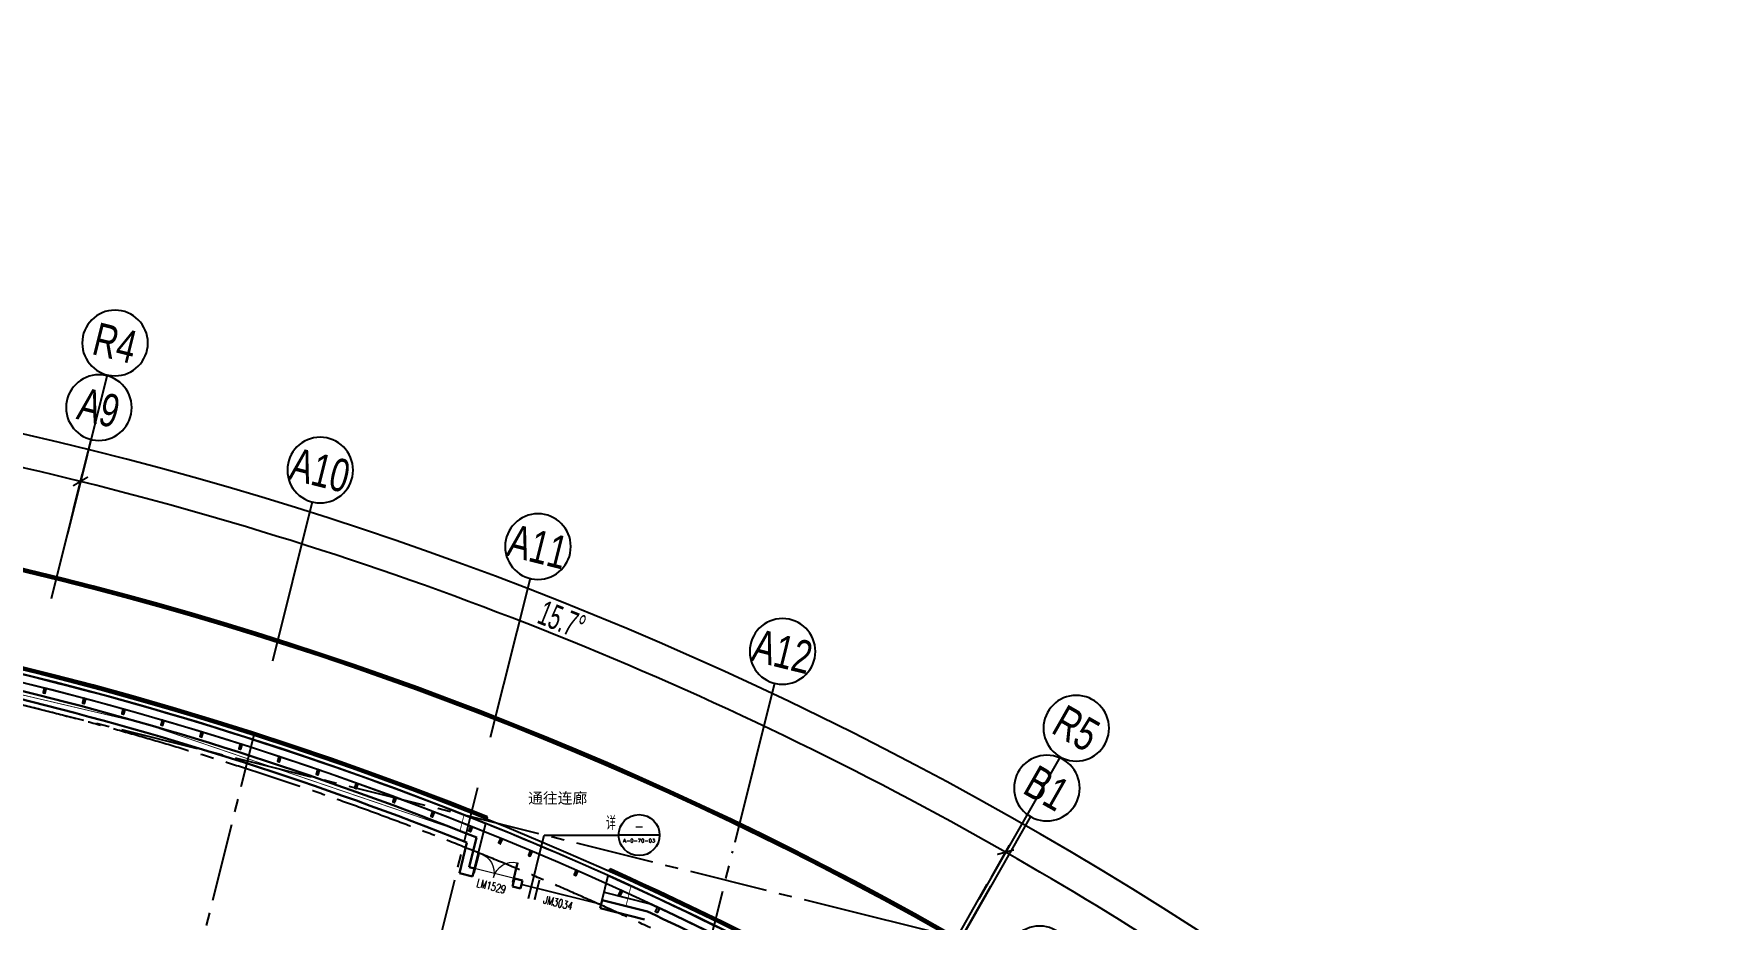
# Model space of a CAD drawing. Extents: x 138868 to 1251000, y -188972 to 132579.
# Drawn here: x 475851 to 537384, y -72596 to -40211 of the extents above; entities that cross this region are included whole.
import ezdxf
from ezdxf.enums import TextEntityAlignment as Align

# ---------------------------------------------------------------- set-up
doc = ezdxf.new("R2010")
doc.units = 0
doc.linetypes.add('CENTER2', pattern=[28.575, 19.05, -3.175, 3.175, -3.175])
doc.layers.get('0').update_dxf_attribs({"color": 8})
doc.layers.get('Defpoints').update_dxf_attribs({"color": 8})
for name, color, linetype in [('#幕墙线-平面', 8, 'Continuous'), ('#标注', 8, 'Continuous'), ('#轴线', 8, 'CENTER2'), ('A-FLOR', 8, 'Continuous'), ('A-FLOR-RAIL', 8, 'Continuous'), ('CURTWALL', 8, 'Continuous'), ('DIM_IDEN', 8, 'Continuous'), ('WINDOW_TEXT', 8, 'Continuous'), ('数据中心轮廓线', 8, 'Continuous')]:
    doc.layers.add(name, color=color, linetype=linetype)
for name, color, linetype, lineweight in [('PUB_TEXT', 8, 'Continuous', 5), ('WALL', 8, 'Continuous', 30), ('WINDOW', 8, 'Continuous', 13)]:
    doc.layers.add(name, color=color, linetype=linetype, lineweight=lineweight)
doc.styles.add('_TCH_DIM', font='SIMPLEX', dxfattribs={"bigfont": 'GBCBIG'})
doc.styles.add('_TCH_LABEL', font='COMPLEX', dxfattribs={"bigfont": 'GBCBIG'})
doc.styles.add('_TCH_WINDOW', font='SIMPLEX', dxfattribs={"height": 3.5, "bigfont": 'GBCBIG'})
doc.styles.add('JHZX', font='jrs.shx', dxfattribs={"width": 0.6, "bigfont": 'jhz.shx'})
doc.styles.get("Standard").update_dxf_attribs({"font": 'arial.ttf'})
doc.dimstyles.new('JZBZ-300', dxfattribs={"dimscale": 300, "dimtxt": 3, "dimasz": 1.5, "dimexe": 1, "dimexo": 1, "dimgap": 0.5, "dimtad": 1, "dimdec": 0, "dimdsep": 46, "dimtxsty": 'JHZX', "dimblk1": 'ARCHTICK', "dimblk2": 'ARCHTICK', "dimsah": 1, "dimcen": 0, "dimclrd": 1, "dimclre": 1, "dimclrt": 2, "dimadec": 1, "dimazin": 2, "dimtfac": 1, "dimtdec": 0, "dimtix": 1, "dimtmove": 0, "dimatfit": 3, "dimfxl": 1, "dimtolj": 1, "dimlwd": -1, "dimlwe": -1, "dimarcsym": 1})

# ---------------------------------------------------------------- blocks, each defined once
blk = doc.blocks.new('$DorLib2D$00000213')
at = {"const_width": 0.02}
blk.add_lwpolyline([(0.5, 0), (-0.5, 0)], dxfattribs=at)
blk = doc.blocks.new('$DorLib2D$00000002')
for p, q in [((-0.5, 0), (-0.5, 0.4875)), ((-0.475, 0.4875), (-0.5, 0.4875)), ((-0.475, 0), (-0.475, 0.4875)), ((0.475, 0), (0.475, 0.4875)), ((0.475, 0.4875), (0.5, 0.4875)), ((0.5, 0), (0.5, 0.4875)), ((-0.5, 0), (-0.475, 0)), ((0.5, 0), (0.475, 0))]:
    blk.add_line(p, q)
for centre, start, end in [((-0.4875, 0), 0, 88.53072), ((0.4875, 0), 91.46928, 180)]:
    blk.add_arc(centre, 0.4875, start, end)
blk = doc.blocks.new('A$Cc1d04372')
at = {"layer": 'A-FLOR', "const_width": 30}
blk.add_lwpolyline([(0, -9200), (8338, -9200), (10644, 47, -0.073062), (46130, -8293), (46276, -7706, -0.013735), (52378, -10307), (52194, -11045), (52978, -11240, -0.020552), (62131, -15974), (39290, -56018, 0.122576), (2418, -45637), (2374, -46886, 0.015212), (-2374, -46886), (-2418, -45637, 0.093748), (-31202, -51996, -0.389733)], format="xyb", dxfattribs=at)
at = {"layer": 'A-FLOR'}
for radius, start, end in [(129750, 47, 118), (126150, 47, 118), (126000, 65.85206, 68.06236)]:
    blk.add_arc((0, -124900), radius, start, end, dxfattribs=at)
at = {"layer": 'A-FLOR-RAIL'}
for p, q in [((47122, -7828), (47141, -7781)), ((51595, -9729), (51615, -9683))]:
    blk.add_line(p, q, dxfattribs=at)
for radius, start, end in [(129700, 47, 118), (129650, 47, 118), (126250, 68.07502, 111.92498), (126200, 68.07502, 111.92498), (126200, 47, 65.86831), (126250, 47, 65.86831)]:
    blk.add_arc((0, -124900), radius, start, end, dxfattribs=at)
at = {"layer": 'CURTWALL'}
blk.add_lwpolyline([(51394, -10536), (53078, -10956, -0.063034), (79793, -27774, -0.432715), (80537, -38975), (59133, -61928, -0.3894), (48750, -62735, 0.165369), (750, -45904, 0.164544)], format="xyb", dxfattribs=at)
blk.add_arc((0, -124900), 125700, 68.04329, 111.95671, dxfattribs=at)
at = {"layer": 'DIM_IDEN'}
for p, q in [((48635, -10757), (49212, -8446)), ((49212, -8446), (51927, -8446)), ((53427, -8446), (51927, -8446))]:
    blk.add_line(p, q, dxfattribs=at)
at = {"layer": 'DIM_IDEN', "const_width": 75}
blk.add_lwpolyline([(48854, -10811), (49035, -10083)], dxfattribs=at)
at = {"layer": 'DIM_IDEN'}
blk.add_circle((52677, -8446), 750, dxfattribs=at)
at = {"layer": 'WALL'}
for p, q in [((46739, -8536), (46470, -9618)), ((46385, -8717), (46106, -9836)), ((46106, -9836), (46591, -9957)), ((46664, -9666), (46470, -9618)), ((46591, -9957), (46664, -9666)), ((48119, -10029), (48047, -10320)), ((48047, -10320), (48338, -10393)), ((48410, -10101), (48119, -10029)), ((48338, -10393), (48410, -10101)), ((51321, -10827), (51249, -11118)), ((52978, -11240), (51321, -10827)), ((51249, -11118), (52877, -11524))]:
    blk.add_line(p, q, dxfattribs=at)
for radius, start, end in [(125100, 68.23606, 84.0522), (125400, 68.1164, 84.05319), (125400, 60.3, 65.00947)]:
    blk.add_arc((0, -124900), radius, start, end, dxfattribs=at)
at = {"layer": 'WINDOW'}
blk.add_line((48119, -10029), (46664, -9666), dxfattribs=at)
at = {"layer": '数据中心轮廓线'}
for p, q in [((46664, -9666), (47073, -8024)), ((51321, -10827), (51546, -9926))]:
    blk.add_line(p, q, dxfattribs=at)
for points in [[(-47073, -8024, -0.074422), (-10791, 637), (-8338, -9200), (8338, -9200), (10791, 637, -0.074422), (47073, -8024, -0.07422)], [(51546, -9926, -0.066668), (79984, -27542, -0.432715), (80756, -39179), (59352, -62132, -0.3894), (48565, -62971, 0.158849), (2747, -46248, 0.158849)]]:
    blk.add_lwpolyline(points, format="xyb", dxfattribs=at)
blk.add_arc((0, -124900), 126000, 68.06236, 111.93764, dxfattribs=at)
at = {"layer": 'WINDOW'}
ref = blk.add_blockref('$DorLib2D$00000002', (47355, -9993), dxfattribs=dict(at, xscale=-1500, yscale=1500, zscale=1500, rotation=346.000000000018))
ref.add_attrib('A', 'LM1529', (46706, -10324), dxfattribs={"layer": 'WINDOW_TEXT', "height": 297.5, "rotation": 346, "style": '_TCH_WINDOW', "width": 0.705882})
ref = blk.add_blockref('$DorLib2D$00000213', (49829, -10610), dxfattribs=dict(at, xscale=3000, yscale=3000, zscale=-3000, rotation=346.0000000000179))
ref.add_attrib('A', 'JM3034', (49156, -10935), dxfattribs={"layer": 'WINDOW_TEXT', "height": 297.5, "rotation": 346, "style": '_TCH_WINDOW', "width": 0.705882})
at = {"layer": 'PUB_TEXT'}
blk.add_text('通往连廊', height=396.5, dxfattribs=at).set_placement((48621, -7291))
at = {"layer": 'PUB_TEXT', "style": '_TCH_DIM'}
blk.add_text('详', height=506, dxfattribs=at).set_placement((51462, -8261))
at = {"layer": 'PUB_TEXT', "style": '_TCH_LABEL'}
blk.add_text('A-0-70-03', height=127, dxfattribs=at).set_placement((52093, -8711), (53261, -8711), align=Align.FIT)
at = {"layer": 'PUB_TEXT', "style": '_TCH_LABEL', "width": 0.777778}
blk.add_text('-', height=522, dxfattribs=at).set_placement((52503, -8363), (52851, -8363), align=Align.FIT)
blk = doc.blocks.new('*U3166')
blk.add_line((0, -20), (0, 0))
blk.add_circle((0, -24), 4)
at = {"style": 'JHZX', "width": 0.75}
blk.add_attdef('AXES', text='', height=4, dxfattribs=at).set_placement((0, -24), align=Align.MIDDLE_CENTER)
blk = doc.blocks.new('*U3167')
blk.add_line((20, 0), (0, 0))
blk.add_circle((24, 0), 4)
at = {"style": 'JHZX', "width": 0.75}
blk.add_attdef('AXES', text='', height=4, dxfattribs=at).set_placement((24, 0), align=Align.MIDDLE_CENTER)
blk = doc.blocks.new('_ARCHTICK')
at = {"color": 0, "linetype": 'ByBlock', "const_width": 0.15}
blk.add_lwpolyline([(-0.5, -0.5), (0.5, 0.5)], dxfattribs=at)
blk = doc.blocks.new('*D3358')
at = {"layer": '#标注', "ltscale": 300, "transparency": 16777216}
for p, q in [((383191, -69158), (381994, -66906)), ((535530, -89214), (537269, -87349))]:
    blk.add_line(p, q, dxfattribs=at)
blk.add_arc((445302, -185972), 134550, 47, 118, dxfattribs=at)
at = {"layer": 'Defpoints', "color": 0, "ltscale": 300, "transparency": 16777216}
for p in [(489847, -59009), (383332, -69423), (535326, -89433), (445302, -185972)]:
    blk.add_point(p, dxfattribs=at)
at = {"layer": '#标注', "ltscale": 300, "transparency": 16777216, "xscale": 450, "yscale": 450, "zscale": 450}
for p, rotation in [((382135, -67171), 207.9999999999995), ((537065, -87568), 316.999999993665)]:
    blk.add_blockref('_ARCHTICK', p, dxfattribs=dict(at, rotation=rotation))
at = {"layer": '#标注', "ltscale": 300, "transparency": 16777216, "insert": (462943, -51978), "char_height": 900, "attachment_point": 5, "rotation": 352.5, "style": 'JHZX'}
blk.add_mtext('\\A1;71°', dxfattribs=at)
blk = doc.blocks.new('*D3359')
at = {"layer": '#标注', "ltscale": 300, "transparency": 16777216}
for p, q in [((510851, -71052), (511520, -69879)), ((535530, -89214), (536451, -88226))]:
    blk.add_line(p, q, dxfattribs=at)
blk.add_arc((445302, -185972), 133350, 47, 60.3, dxfattribs=at)
at = {"layer": 'Defpoints', "color": 0, "ltscale": 300, "transparency": 16777216}
for p in [(510703, -71312), (528436, -81707), (535326, -89433), (445302, -185972)]:
    blk.add_point(p, dxfattribs=at)
at = {"layer": '#标注', "ltscale": 300, "transparency": 16777216, "xscale": 450, "yscale": 450, "zscale": 450}
for p, rotation in [((511371, -70140), 150.2999999171138), ((536246, -88446), 316.9999999936651)]:
    blk.add_blockref('_ARCHTICK', p, dxfattribs=dict(at, rotation=rotation))
at = {"layer": '#标注', "ltscale": 300, "transparency": 16777216, "insert": (524696, -78087), "char_height": 900, "attachment_point": 5, "rotation": 323.65, "style": 'JHZX'}
blk.add_mtext('\\A1;13.3°', dxfattribs=at)
blk = doc.blocks.new('*D3360')
at = {"layer": '#标注', "ltscale": 300, "transparency": 16777216}
for p, q in [((477308, -57601), (477635, -56292)), ((510851, -71052), (511520, -69879))]:
    blk.add_line(p, q, dxfattribs=at)
blk.add_arc((445302, -185972), 133350, 60.3, 76, dxfattribs=at)
at = {"layer": 'Defpoints', "color": 0, "ltscale": 300, "transparency": 16777216}
for p in [(477236, -57893), (500531, -64596), (510703, -71312), (445302, -185972)]:
    blk.add_point(p, dxfattribs=at)
at = {"layer": '#标注', "ltscale": 300, "transparency": 16777216, "xscale": 450, "yscale": 450, "zscale": 450}
for p, rotation in [((477562, -56583), 165.999999999999), ((511371, -70140), 330.2999999171137)]:
    blk.add_blockref('_ARCHTICK', p, dxfattribs=dict(at, rotation=rotation))
at = {"layer": '#标注', "ltscale": 300, "transparency": 16777216, "insert": (495155, -61644), "char_height": 900, "attachment_point": 5, "rotation": 338.15, "style": 'JHZX'}
blk.add_mtext('\\A1;15.7°', dxfattribs=at)
blk = doc.blocks.new('*D3361')
at = {"layer": '#标注', "ltscale": 300, "transparency": 16777216}
for p, q in [((445302, -53672), (445302, -52322)), ((477308, -57601), (477635, -56292))]:
    blk.add_line(p, q, dxfattribs=at)
blk.add_arc((445302, -185972), 133350, 76, 90, dxfattribs=at)
at = {"layer": 'Defpoints', "color": 0, "ltscale": 300, "transparency": 16777216}
for p in [(445302, -53972), (466928, -54387), (477236, -57893), (445302, -185972)]:
    blk.add_point(p, dxfattribs=at)
at = {"layer": '#标注', "ltscale": 300, "transparency": 16777216, "xscale": 450, "yscale": 450, "zscale": 450}
for p, rotation in [((445302, -52622), 179.9999999999996), ((477562, -56583), 345.9999999999989)]:
    blk.add_blockref('_ARCHTICK', p, dxfattribs=dict(at, rotation=rotation))
at = {"layer": '#标注', "ltscale": 300, "transparency": 16777216, "insert": (461626, -53020), "char_height": 900, "attachment_point": 5, "rotation": 353, "style": 'JHZX'}
blk.add_mtext('\\A1;14°', dxfattribs=at)
blk = doc.blocks.new('LZ')
at = {"layer": '#幕墙线-平面', "ltscale": 250}
for points in [[(-33, 0, -0.414214), (-40, 7), (-40, 172, -0.414214), (-33, 180), (32, 180, -0.414214), (40, 172), (40, 7, -0.414214), (32, 0)], [(-33, 6, -0.414214), (-34, 7), (-34, 172, -0.414214), (-33, 174), (32, 174, -0.414214), (34, 172), (34, 7, -0.414214), (32, 6)]]:
    blk.add_lwpolyline(points, format="xyb", close=True, dxfattribs=at)

msp = doc.modelspace()

# ---------------------------------------------------------------- linework, layer by layer
at = {"layer": '#幕墙线-平面', "ltscale": 500}
msp.add_lwpolyline([(525285.7, -88613.5, 0.2860735), (393144.4, -71273.8, 0.4324632), (389392.4, -82312), (404125.3, -110020.5, 0.3897333), (414336.5, -113619.5, -0.2739153), (493866.8, -124043, 0.3894), (504654.3, -123203.8), (526058.2, -100250.9, 0.4327153)], format="xyb", close=True, dxfattribs=at)
at = {"layer": '#幕墙线-平面'}
msp.add_lwpolyline([(525095.3, -88845.3, 0.2860735), (393268.6, -71546.9, 0.4324632), (389657.3, -82171.1), (404390.2, -109879.7, 0.3897333), (414218.5, -113343.7, -0.2739153), (494051.9, -123806.9, 0.3894), (504434.9, -122999.2), (525838.8, -100046.3, 0.4327153), (525095.3, -88845.3)], format="xyb", dxfattribs=at)
at = {"layer": '#轴线', "ltscale": 150}
for p, q in [((506795, -72579.9), (456212.7, -59968.3)), ((472032.1, -113485), (483934.6, -65746.5)), ((480182.6, -115517.2), (492085.1, -67778.6)), ((499307.3, -78494.1), (501400, -70101.1)), ((479745.4, -125585.9), (510702.5, -71312.2)), ((479875.7, -125660.1), (510832.8, -71386.6))]:
    msp.add_line(p, q, dxfattribs=at)
msp.add_arc((445302, -185971.6), 124900, 45.623668, 118.956278, dxfattribs=at)

# ---------------------------------------------------------------- block references
at = {"layer": '#幕墙线-平面', "ltscale": 300}
msp.add_blockref('A$Cc1d04372', (445302, -61071.6), dxfattribs=at)
for p, xscale, rotation in [((476274.1, -64147.1), -1, 165.7355894366195), ((477716.1, -64522.8), -0.9999999999999998, 165.0563390915856), ((479153.6, -64915.6), -1, 164.3770887465517), ((480586.3, -65325.4), -0.9999999999999997, 163.6978384015179), ((482014.1, -65752.2), -1, 163.0185880564839), ((483436.7, -66195.8), -0.9999999999999996, 162.3393377114501), ((484854, -66656.3), -0.9999999999999997, 161.6600873664162), ((486265.7, -67133.6), -0.9999999999999998, 160.9808370213824), ((487671.6, -67627.6), -1, 160.3015866763484), ((489071.6, -68138.2), -1, 159.6223363313145), ((490465.4, -68665.3), -1, 158.9430859862806), ((491852.9, -69209), -1, 158.2638356412467), ((492946.7, -69651), -1, 156.9053349511789), ((494034.9, -70104.4), -1, 156.9053349511789), ((495703.7, -70818.8), -1, 156.9053349511789), ((497334.3, -71546.4), -1, 156.226084606145)]:
    msp.add_blockref('LZ', p, dxfattribs=dict(at, xscale=xscale, rotation=rotation))
at = {"layer": '#幕墙线-平面', "rotation": 154.8682120763795}
msp.add_blockref('LZ', (498687, -72171.2), dxfattribs=at)
at = {"layer": '#标注'}
ref = msp.add_blockref('*U3166', (477082.2, -58508.2), dxfattribs=dict(at, xscale=-300.0000000000002, yscale=300.0000000000002, zscale=300.0000000000001, rotation=166.0000000000068))
ref.add_attrib('AXES', 'R4', dxfattribs={"layer": '0', "height": 1200, "rotation": 346, "style": 'JHZX', "width": 0.75}).set_placement((478824, -51522.1), align=Align.MIDDLE_CENTER)
ref = msp.add_blockref('*U3166', (476493.3, -60870.7), dxfattribs=dict(at, xscale=-300.0000000000002, yscale=300.0000000000001, zscale=300.0000000000001, rotation=166.0000000000068))
ref.add_attrib('AXES', 'A9', dxfattribs={"layer": '0', "height": 1200, "rotation": 346, "style": 'JHZX', "width": 0.75}).set_placement((478235.2, -53884.6), align=Align.MIDDLE_CENTER)
ref = msp.add_blockref('*U3166', (484580.3, -63156.1), dxfattribs=dict(at, xscale=-300.0000000000002, yscale=300.0000000000001, zscale=300.0000000000001, rotation=166.0000000000068))
ref.add_attrib('AXES', 'A10', dxfattribs={"layer": '0', "height": 1200, "rotation": 346, "style": 'JHZX', "width": 0.75}).set_placement((486322.1, -56170), align=Align.MIDDLE_CENTER)
ref = msp.add_blockref('*U3166', (492540.2, -65952.6), dxfattribs=dict(at, xscale=-300.0000000000002, yscale=300.0000000000001, zscale=300.0000000000001, rotation=166.0000000000068))
ref.add_attrib('AXES', 'A11', dxfattribs={"layer": '0', "height": 1200, "rotation": 346, "style": 'JHZX', "width": 0.75}).set_placement((494282, -58966.5), align=Align.MIDDLE_CENTER)
ref = msp.add_blockref('*U3166', (501478.2, -69786.3), dxfattribs=dict(at, xscale=-300.0000000000002, yscale=300.0000000000001, zscale=300.0000000000001, rotation=166.0000000000068))
ref.add_attrib('AXES', 'A12', dxfattribs={"layer": '0', "height": 1200, "rotation": 346, "style": 'JHZX', "width": 0.75}).set_placement((503220.1, -62800.2), align=Align.MIDDLE_CENTER)
ref = msp.add_blockref('*U3166', (510392.8, -71864.1), dxfattribs=dict(at, xscale=-300.0000000000001, yscale=300.0000000000002, zscale=300.0000000000001, rotation=150.3434108133427))
ref.add_attrib('AXES', 'R5', dxfattribs={"layer": '0', "height": 1200, "rotation": 330.343411, "style": 'JHZX', "width": 0.75}).set_placement((513955.3, -65607.3), align=Align.MIDDLE_CENTER)
ref = msp.add_blockref('*U3166', (509311.3, -74050.3), dxfattribs=dict(at, xscale=-300.0000000000002, yscale=300.0000000000002, zscale=300.0000000000001, rotation=150.2825580386363))
ref.add_attrib('AXES', 'B1', dxfattribs={"layer": '0', "height": 1200, "rotation": 330.282558, "style": 'JHZX', "width": 0.75}).set_placement((512880.6, -67797.2), align=Align.MIDDLE_CENTER)
at = {"layer": '#标注', "xscale": 300, "yscale": 300, "rotation": 345.9999999999856}
msp.add_blockref('*U3167', (505630.6, -72289.6), dxfattribs=at).add_auto_attribs({'AXES': 'AG'})

# ---------------------------------------------------------------- dimensions: what is measured, and where the dimension line sits
at = {"layer": '#标注', "ltscale": 300}
for base, p1, p2, picture, middle in [((489846.6, -59009.1), (535325.8, -89432.9), (383331.7, -69422.5), '*D3358', (462942.6, -51977.8)), ((466928.4, -54386.9), (477235.7, -57892.6), (445302, -53971.6), '*D3361', (461626.4, -53020)), ((500530.7, -64596.1), (510702.5, -71312.2), (477235.7, -57892.6), '*D3360', (495155.2, -61644.4)), ((528435.7, -81707.5), (535325.8, -89432.9), (510702.5, -71312.2), '*D3359', (524696.3, -78086.7))]:
    dim = msp.add_angular_dim_3p(base=base, center=(445302, -185971.6), p1=p1, p2=p2, dimstyle='JZBZ-300', override={"dimclrd": 256, "dimclre": 256, "dimclrt": 256}, dxfattribs=at)
    dim.commit()
    dim.dimension.update_dxf_attribs({"geometry": picture, "text_midpoint": middle})

doc.saveas('drawing.dxf')
